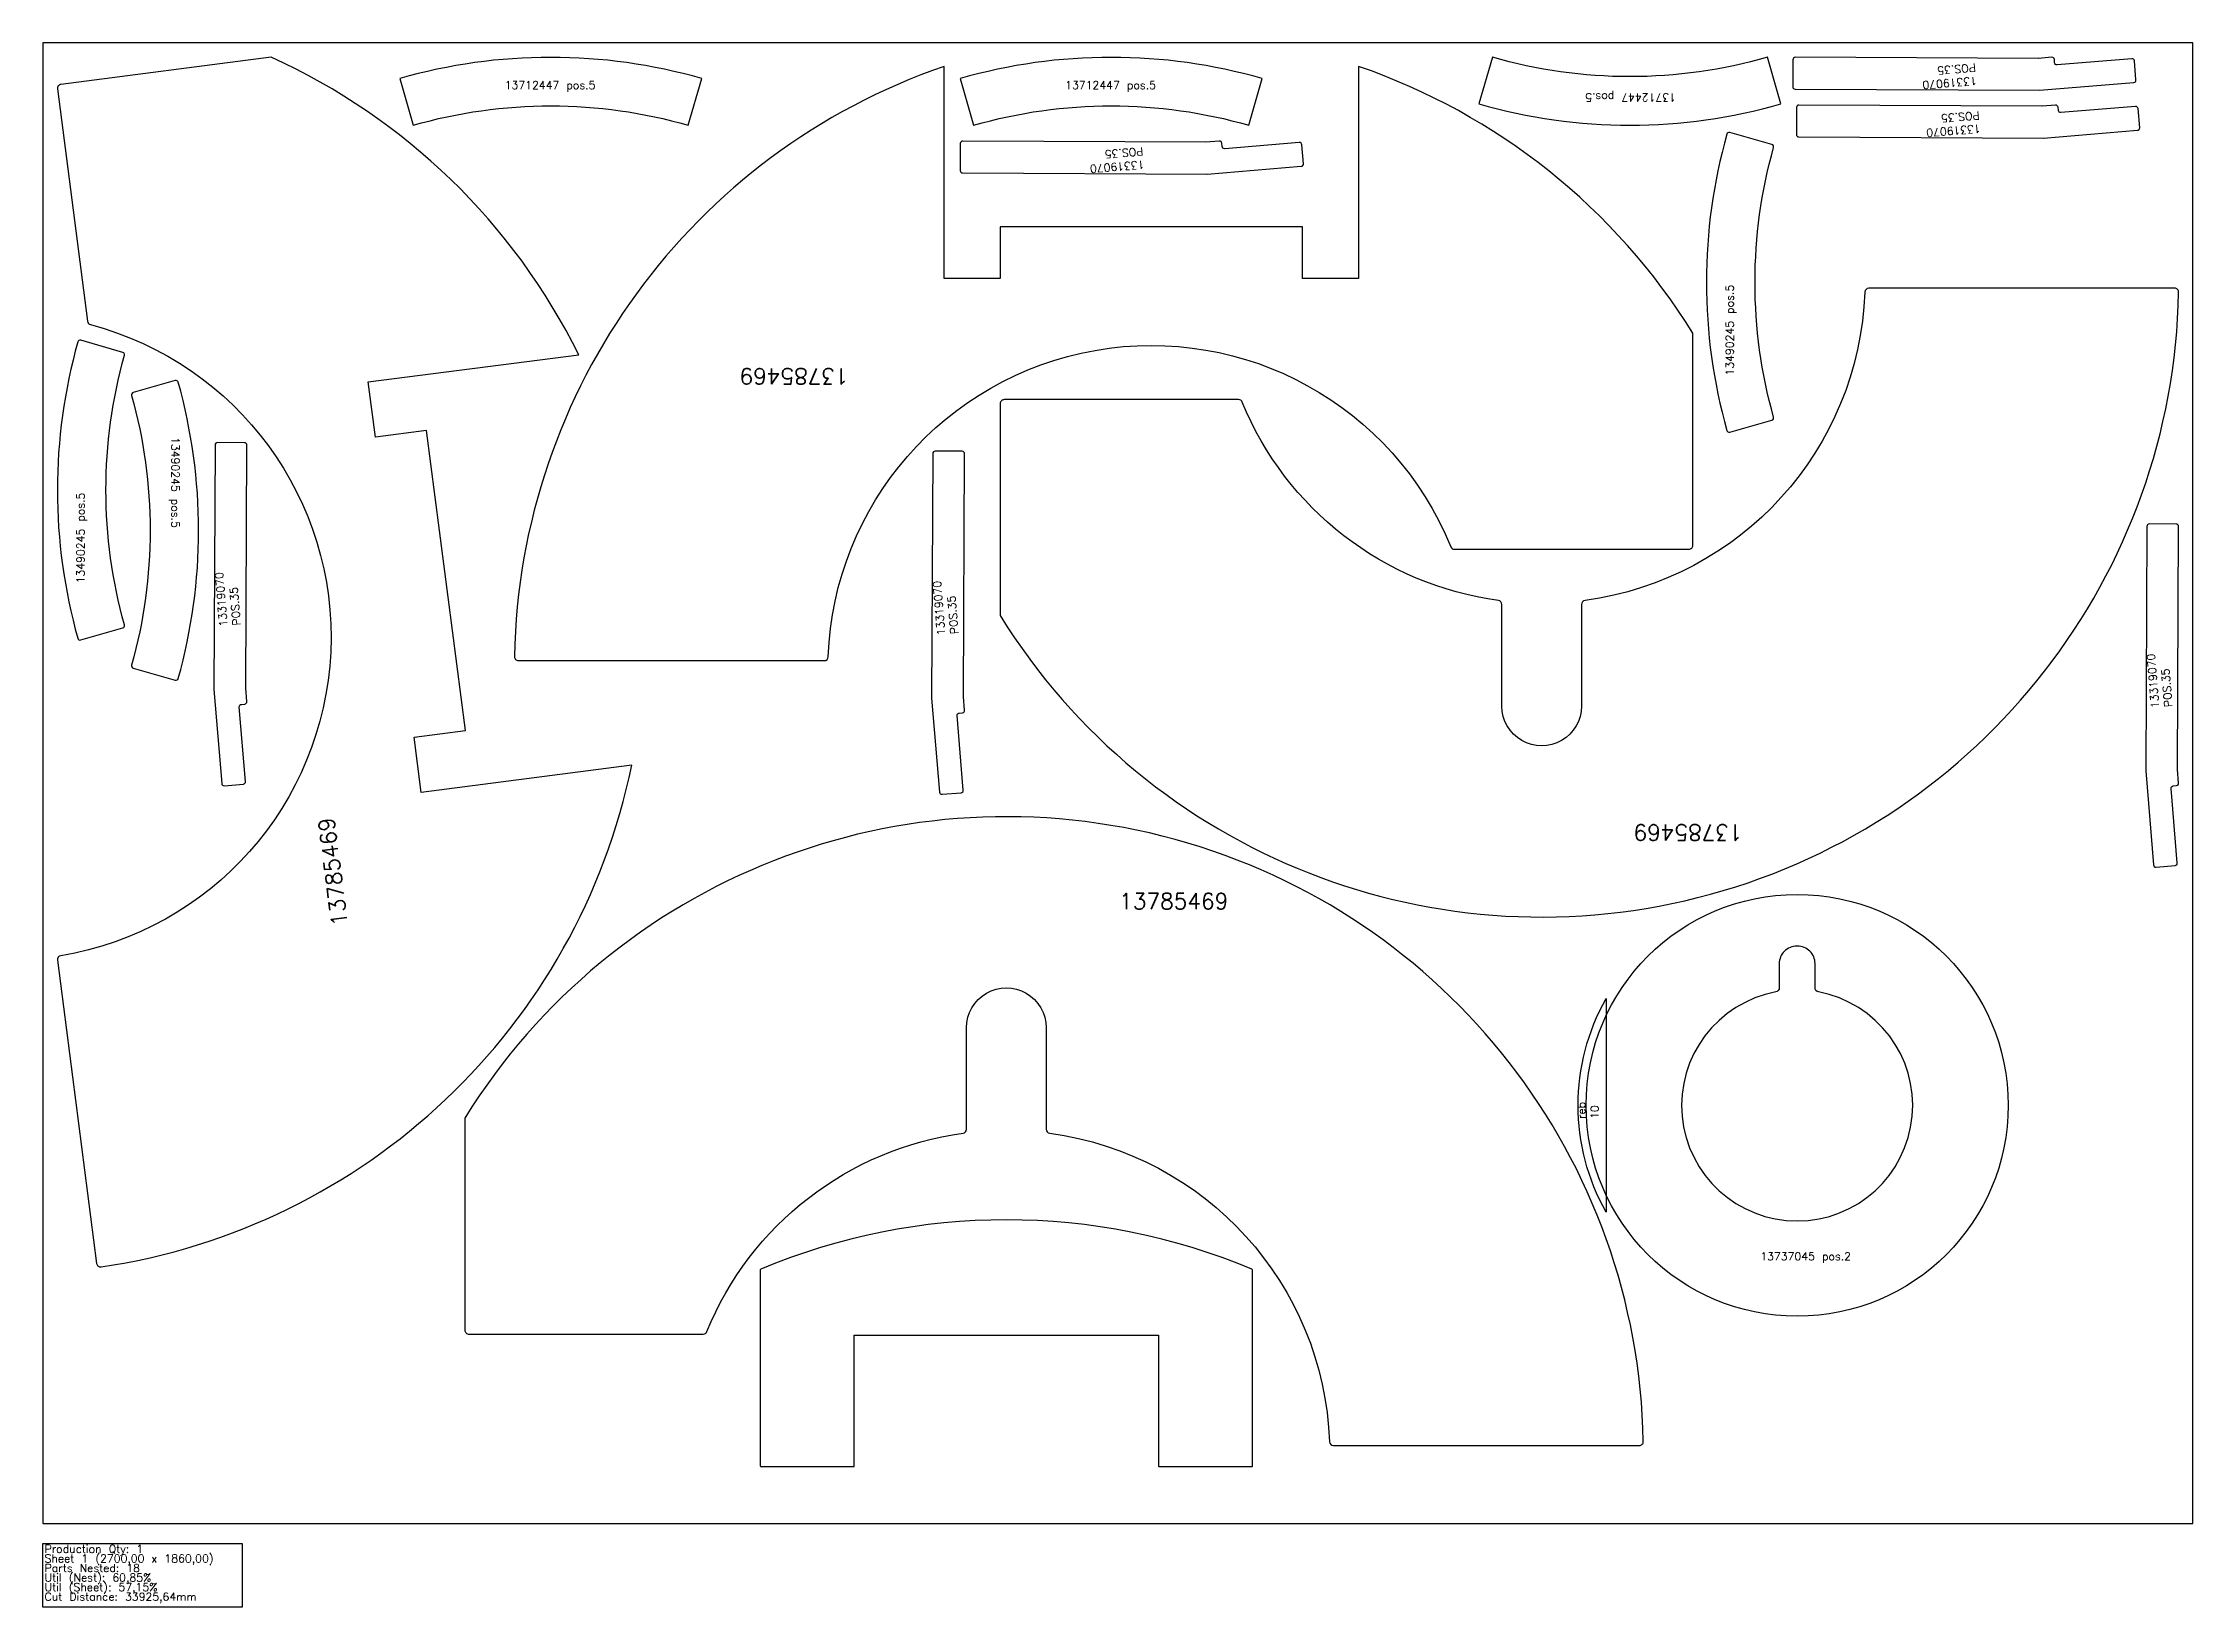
# Model space of a CAD drawing. Header units: millimetres. Extents: x 0 to 2700, y -105 to 1860.
import ezdxf

# ---------------------------------------------------------------- set-up
doc = ezdxf.new("R2010")
doc.units = ezdxf.units.MM
for name, color, linetype in [('13319070v01', 7, 'Continuous'), ('13712447', 7, 'Continuous'), ('13737045', 7, 'Continuous'), ('13785469', 7, 'Continuous'), ('13918180', 7, 'Continuous'), ('Rebaixo', 6, 'Continuous'), ('sheet', 24, 'Continuous'), ('Stats', 7, 'Continuous'), ('Texto', 7, 'Continuous')]:
    doc.layers.add(name, color=color, linetype=linetype)
doc.styles.get("Standard").update_dxf_attribs({"font": 'txt.shx'})

msp = doc.modelspace()

# ---------------------------------------------------------------- linework, layer by layer
at = {"color": 6}
msp.add_lwpolyline([(1518.2, 319.6, 0.200488), (901.4, 319.6, 0.30252), (900.8, 318.7), (900.8, 72.4, 0.414215), (901.8, 71.4), (1017.8, 71.4, 0.414215), (1018.8, 72.4), (1018.8, 236.4), (1400.8, 236.4), (1400.8, 72.4, 0.414214), (1401.8, 71.4), (1517.8, 71.4, 0.414215), (1518.8, 72.4), (1518.8, 318.7, 0.30252)], format="xyb", close=True, dxfattribs=at)
at = {"layer": '13319070v01', "color": 6}
for points in [[(2507.1, 1800.6, 0.02182), (2507.4, 1800.6), (2625.6, 1810.3, 0.414214), (2628.4, 1813.6), (2626.4, 1837.5, 0.414213), (2623.1, 1840.2), (2529.5, 1832.5, -0.414214), (2526.2, 1835.2), (2525.9, 1839.2, 0.414214), (2522.7, 1842), (2505.8, 1840.6, -0.021818), (2505.6, 1840.6), (2200.5, 1842, 0.414214), (2197.5, 1839), (2197.3, 1805, 0.414214), (2200.3, 1802)], [(2511.9, 1740.5, 0.021822), (2512.1, 1740.5), (2630.4, 1750.3, 0.414214), (2633.1, 1753.6), (2631.1, 1777.5, 0.414214), (2627.9, 1780.2), (2534.2, 1772.5, -0.414213), (2531, 1775.2), (2530.6, 1779.2, 0.414214), (2527.4, 1781.9), (2510.6, 1780.5, -0.02182), (2510.3, 1780.5), (2205.2, 1782, 0.414214), (2202.2, 1779), (2202, 1745, 0.414214), (2205, 1742)], [(1461.7, 1695.3, 0.021822), (1462, 1695.3), (1580.2, 1705.1, 0.414214), (1582.9, 1708.3), (1580.9, 1732.2, 0.414214), (1577.7, 1735), (1484, 1727.2, -0.414213), (1480.8, 1730), (1480.5, 1734, 0.414214), (1477.2, 1736.7), (1460.4, 1735.3, -0.02182), (1460.1, 1735.3), (1155, 1736.7, 0.414213), (1152, 1733.7), (1151.9, 1699.8, 0.414214), (1154.8, 1696.7)], [(214.6, 1048.1, 0.021821), (214.6, 1047.9), (224.4, 929.7, 0.414214), (227.6, 926.9), (251.6, 928.9, 0.414214), (254.3, 932.1), (246.5, 1025.8, -0.414214), (249.3, 1029.1), (253.3, 1029.4, 0.414214), (256, 1032.6), (254.6, 1049.4, -0.021819), (254.6, 1049.7), (256.1, 1354.8, 0.414214), (253.1, 1357.8), (219.1, 1358, 0.414213), (216.1, 1355)], [(1116, 1037.3, 0.02182), (1116, 1037), (1125.8, 918.8, 0.414214), (1129, 916.1), (1152.9, 918, 0.414213), (1155.7, 921.3), (1147.9, 1015, -0.414214), (1150.7, 1018.2), (1154.7, 1018.5, 0.414214), (1157.4, 1021.8), (1156, 1038.6, -0.021818), (1156, 1038.8), (1157.4, 1344, 0.414214), (1154.5, 1347), (1120.5, 1347.1, 0.414213), (1117.4, 1344.1)], [(2640.6, 945.8, 0.021822), (2640.6, 945.6), (2650.3, 827.3, 0.414214), (2653.6, 824.6), (2677.5, 826.6, 0.414213), (2680.2, 829.8), (2672.5, 923.5, -0.414214), (2675.2, 926.7), (2679.2, 927.1, 0.414214), (2682, 930.3), (2680.6, 947.1, -0.02182), (2680.6, 947.4), (2682, 1252.5, 0.414213), (2679, 1255.5), (2645, 1255.7, 0.414213), (2642, 1252.7)]]:
    msp.add_lwpolyline(points, format="xyb", close=True, dxfattribs=at)
at = {"layer": '13712447', "color": 6}
for points in [[(810.4, 1756.7), (827.2, 1815.3, 0.140541), (448, 1815.3), (464.8, 1756.7, -0.140541)], [(1514.3, 1756.7), (1531.1, 1815.3, 0.140541), (1151.9, 1815.3), (1168.7, 1756.7, -0.140541)], [(1820.1, 1842), (1803.3, 1783.4, 0.140541), (2182.5, 1783.4), (2165.7, 1842, -0.140541)]]:
    msp.add_lwpolyline(points, format="xyb", close=True, dxfattribs=at)
at = {"layer": '13737045', "color": 7}
msp.add_lwpolyline([(2229.5, 667.8, -0.361186), (2225.4, 672.8), (2225.4, 703.3, 0.414214), (2203.4, 725.3), (2202.4, 725.3, 0.414214), (2180.4, 703.3), (2180.4, 672.8, -0.361186), (2176.3, 667.8, 10.816641)], format="xyb", close=True, dxfattribs=at)
msp.add_circle((2202.9, 525.3), 265, dxfattribs=at)
at = {"layer": '13785469', "color": 6}
for points in [[(408.4, 1434.2), (672.8, 1468.3, 0.172937), (286.7, 1842), (22.4, 1807.9, 0.414214), (18.1, 1802.3), (55.8, 1510.4, 0.304987), (59.5, 1506.2, -0.807997), (22.3, 713.2, 0.403562), (18.1, 707.6), (67.2, 326.6, 0.419751), (72.9, 322.3, 0.315075), (739.3, 952.6), (474.9, 918.5), (466, 987.9), (530.4, 996.2), (481.8, 1373.1), (417.4, 1364.8)], [(1651.9, 1830.6), (1651.9, 1564), (1581.9, 1564), (1581.9, 1629), (1201.9, 1629), (1201.9, 1564), (1131.9, 1564), (1131.9, 1830.6, 0.315075), (592, 1089.1, 0.419751), (597, 1084), (981.1, 1084, 0.403562), (986.1, 1088.8, -0.807997), (1767.9, 1227.1, 0.304987), (1772.5, 1224), (2066.9, 1224, 0.414214), (2071.9, 1229), (2071.9, 1495.4, 0.172937)], [(1501.5, 1411.9), (1207.1, 1411.9, 0.414214), (1202.1, 1406.9), (1202.1, 1140.5, 0.747623), (2682, 1546.8, 0.419751), (2677, 1551.9), (2292.8, 1551.9, 0.403562), (2287.9, 1547.1, -0.365048), (1936.5, 1159.6, 0.375425), (1932.1, 1154.6), (1932.1, 1026.9, -1.00002), (1832.1, 1026.9), (1832.1, 1154.6, 0.375425), (1827.8, 1159.6, -0.268668), (1506.1, 1408.8, 0.304987)], [(833.8, 241, -0.268668), (1155.5, 490.2, 0.375425), (1159.8, 495.2), (1159.8, 622.9, -1.00002), (1259.8, 622.9), (1259.8, 495.2, 0.375425), (1264.2, 490.2, -0.365048), (1615.6, 102.7, 0.403562), (1620.6, 97.9), (2004.7, 97.9, 0.419751), (2009.7, 103, 0.747623), (529.8, 509.3), (529.8, 242.9, 0.414214), (534.8, 237.9), (829.2, 237.9, 0.304987)]]:
    msp.add_lwpolyline(points, format="xyb", close=True, dxfattribs=at)
at = {"layer": '13918180', "color": 6}
for points in [[(2118.3, 1371.1), (2171.2, 1386.2, 0.41282), (2173.3, 1389.9, -0.137654), (2173.3, 1728.7, 0.412819), (2171.2, 1732.4), (2118.3, 1747.6, 0.415497), (2114.6, 1745.5, 0.137849), (2114.6, 1373.2, 0.415497)], [(47.4, 1110), (100.3, 1125.1, 0.41282), (102.4, 1128.8, -0.137654), (102.4, 1467.7, 0.412819), (100.3, 1471.3), (47.4, 1486.5, 0.415497), (43.7, 1484.4, 0.137849), (43.7, 1112.1, 0.415497)], [(166.1, 1435.9), (113.3, 1420.8, 0.41282), (111.2, 1417.1, -0.137654), (111.2, 1078.3, 0.41282), (113.3, 1074.6), (166.1, 1059.5, 0.415497), (169.8, 1061.5, 0.137849), (169.8, 1433.8, 0.415497)]]:
    msp.add_lwpolyline(points, format="xyb", close=True, dxfattribs=at)
at = {"layer": 'Rebaixo', "color": 7}
msp.add_lwpolyline([(1962.9, 659.6), (1962.9, 391, -0.260694)], format="xyb", close=True, dxfattribs=at)
at = {"layer": 'sheet', "color": 7}
msp.add_lwpolyline([(0, 0), (2700, 0), (2700, 1860), (0, 1860)], close=True, dxfattribs=at)
at = {"layer": 'Stats', "color": 151}
msp.add_lwpolyline([(0, -25), (250, -25), (250, -105), (0, -105), (0, -25)], close=True, dxfattribs=at)

# ---------------------------------------------------------------- texts
at = {"layer": 'Rebaixo', "color": 7, "insert": (1953.6, 508.2), "char_height": 10, "attachment_point": 7, "rotation": 90}
msp.add_mtext_dynamic_manual_height_columns('reb 10', width=43.325, gutter_width=12.5, heights=[0], dxfattribs=at)
at = {"layer": 'Stats', "color": 60}
for s, p in [('Production Qty: 1', (2, -37)), ('Sheet 1 (2700,00 x 1860,00)', (2, -49)), ('Parts Nested: 18', (2, -61)), ('Util (Nest): 60,85%', (2, -73)), ('Util (Sheet): 57,15%', (2, -85)), ('Cut Distance: 33925,64mm', (2, -97))]:
    msp.add_text(s, height=10, dxfattribs=at).set_placement(p)
at = {"layer": 'Texto', "color": 6, "attachment_point": 1}
for s, insert, char_height, width in [('13712447 pos.5', (579.8, 1812.1), 10, 397.047), ('13712447 pos.5', (1283.7, 1812.1), 10, 397.047), ('13785469', (1351.4, 791.8), 20, 431.733)]:
    msp.add_mtext(s, dxfattribs=dict(at, insert=insert, char_height=char_height, width=width))
for s, insert, char_height, width, rotation in [('13319070\\PPOS.35', (2429, 1807.6), 10, 77.015, 184.7299), ('13712447 pos.5', (2050.7, 1786.6), 10, 397.047, 180), ('13319070\\PPOS.35', (2433.8, 1747.6), 10, 77.015, 184.7299), ('13319070\\PPOS.35', (1383.6, 1702.4), 10, 77.015, 184.7299), ('{\\W7.37639;  }13490245 pos.5', (2113.2, 1442.2), 10, 212.651, 90), ('13785469', (1011.8, 1431.2), 20, 431.733, 180), ('{\\W7.37639;  }13490245 pos.5', (171.3, 1364.8), 10, 212.651, 270), ('{\\W7.37639;  }13490245 pos.5', (42.2, 1181.1), 10, 212.651, 90), ('13319070\\PPOS.35', (221.7, 1126.3), 10, 77.015, 94.7299), ('13319070\\PPOS.35', (1123.1, 1115.4), 10, 77.015, 94.7299), ('13319070\\PPOS.35', (2647.6, 1023.9), 10, 77.015, 94.7299), ('13785469', (362.9, 749.3), 20, 431.733, 97.3474), ('13785469', (2134.5, 858), 20, 431.733, 180)]:
    msp.add_mtext(s, dxfattribs=dict(at, insert=insert, char_height=char_height, width=width, rotation=rotation))
at = {"layer": 'Texto', "color": 7, "insert": (2156.6, 340.6), "char_height": 10, "width": 230.426, "attachment_point": 1}
msp.add_mtext('13737045 pos.2', dxfattribs=at)

doc.saveas('drawing.dxf')
